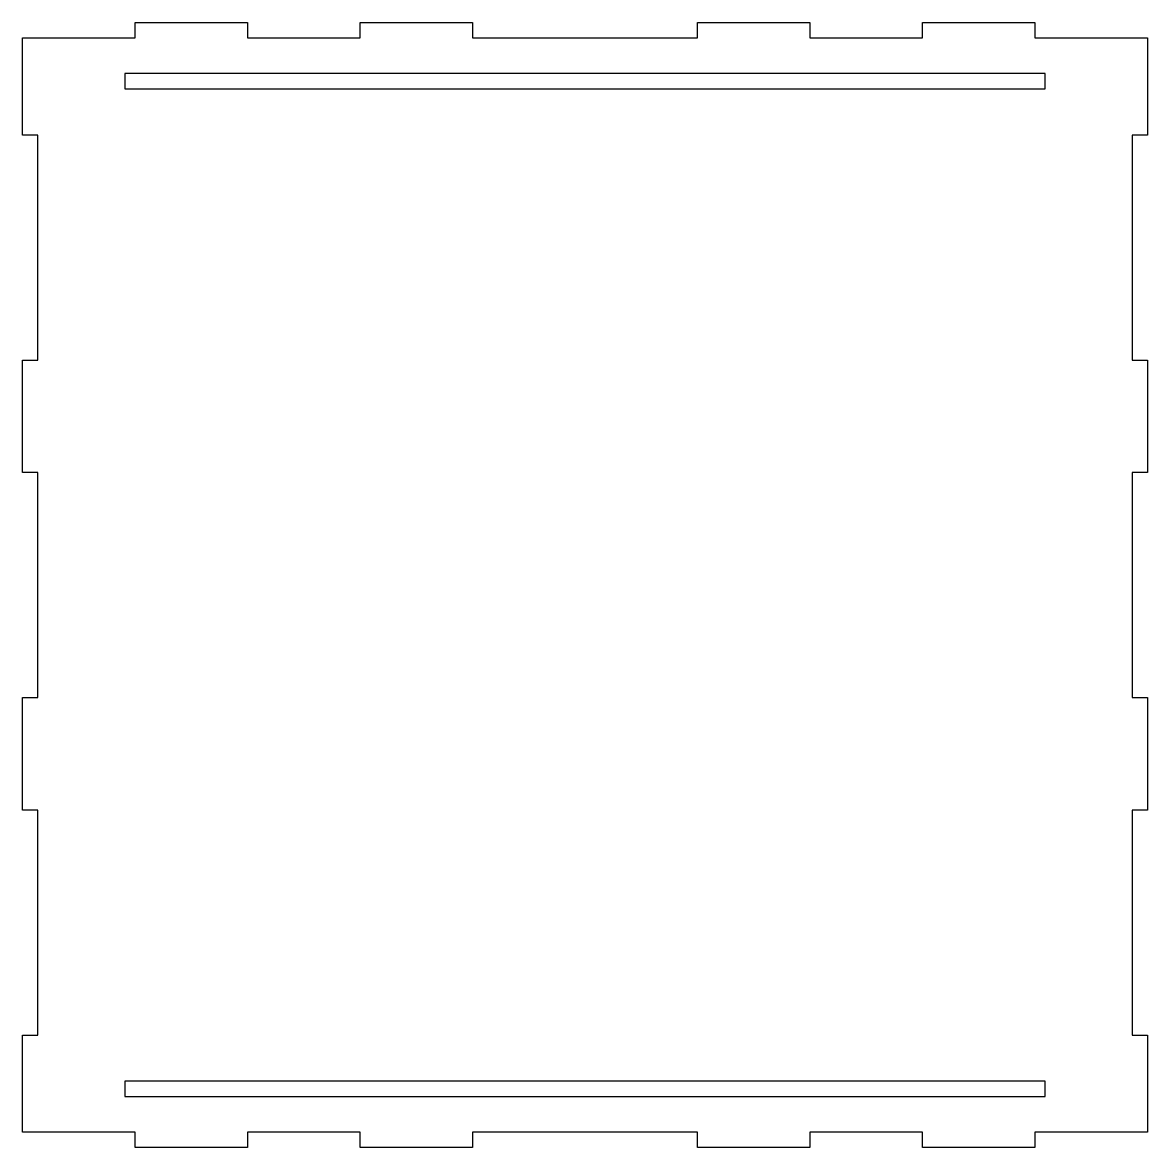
# Model space of a CAD drawing. Header units: millimetres. Extents: x 0 to 220, y -220 to 0.
import ezdxf

# ---------------------------------------------------------------- set-up
doc = ezdxf.new("R2010")
doc.units = ezdxf.units.MM
doc.layers.get('0').update_dxf_attribs({"linetype": 'CONTINUOUS'})

msp = doc.modelspace()

# ---------------------------------------------------------------- linework, layer by layer
for points in [[(3, -22), (0, -22), (0, -3), (22, -3), (22, 0), (44, 0), (44, -3), (66, -3), (66, 0), (88, 0), (88, -3), (132, -3), (132, 0), (154, 0), (154, -3), (176, -3), (176, 0), (198, 0), (198, -3), (220, -3), (220, -22), (217, -22), (217, -66), (220, -66), (220, -88), (217, -88), (217, -132), (220, -132), (220, -154), (217, -154), (217, -198), (220, -198), (220, -217), (198, -217), (198, -220), (176, -220), (176, -217), (154, -217), (154, -220), (132, -220), (132, -217), (88, -217), (88, -220), (66, -220), (66, -217), (44, -217), (44, -220), (22, -220), (22, -217), (0, -217), (0, -198), (3, -198), (3, -154), (0, -154), (0, -132), (3, -132), (3, -88), (0, -88), (0, -66), (3, -66)], [(20, -13), (200, -13), (200, -10), (20, -10)], [(20, -210), (200, -210), (200, -207), (20, -207)]]:
    msp.add_lwpolyline(points, close=True)

doc.saveas('drawing.dxf')
